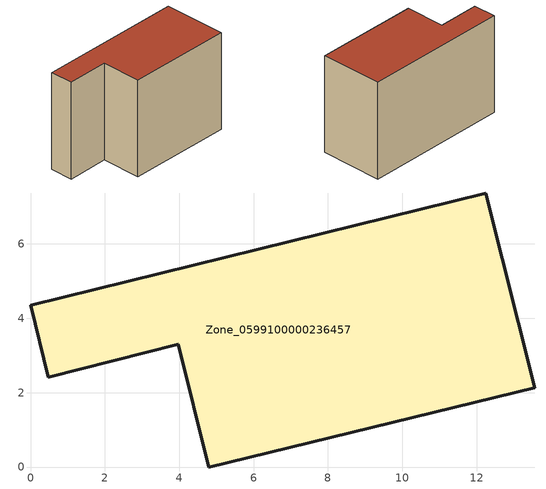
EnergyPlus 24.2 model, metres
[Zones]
Zone_0599100000236457
 floor ground (C_G): 3.97,3.3 0.48,2.41 0,4.35 12.25,7.37 13.57,2.13 4.8,0 z0
 wall outside (C_F): 12.25,7.37 0,4.35 0.48,2.41 3.97,3.3 4.8,0 13.57,2.13 12.25,7.37 z0:8.49
 roof outside (C_R): 4.8,0 13.57,2.13 12.25,7.37 0,4.35 0.48,2.41 3.97,3.3 z8.49
[BUILDING]
Pand.0599100000236457: North Axis=0; Terrain=City; Loads Convergence Tolerance Value=0.04; Temperature Convergence Tolerance Value=0.4; Solar Distribution=FullExterior; Maximum Number of Warmup Days=25; Minimum Number of Warmup Days=1
[Site:Location]
Rotterdam.The.Hague.AP_ZH_NLD Design_Conditions: Latitude=51.96; Longitude=4.45; Time Zone=1; Elevation=-4.5
[SITE:GROUNDTEMPERATURE:BUILDINGSURFACE]
18, 18, 18, 18, 18, 18, 18, 18, 18, 18, 18, 18
[MATERIAL] Thermal Absorptance=0.9; Solar Absorptance=0.7; Visible Absorptance=0.7
Name | Roughness | Thickness | Conductivity | Density | Specific Heat
G.TI.1975-1991 | MediumSmooth | 0.15 | 0.288461 | 540 | 1210
F.TI.1975-1991 | Rough | 0.3 | 0.230769 | 1920 | 840
R.TI.1975-1991 | MediumRough | 0.2 | 0.153846 | 1500 | 1000
[CONSTRUCTION]
C_G: G.TI.1975-1991
C_F: F.TI.1975-1991
C_R: R.TI.1975-1991
[ZONE]
Zone_0599100000236457: Type=1; Multiplier=1; Ceiling Height=Autocalculate; Volume=Autocalculate; Floor Area=autocalculate; Part of Total Floor Area=Yes
[ZONEINFILTRATION:DESIGNFLOWRATE]
Infil_Zone_0599100000236457: Zone or ZoneList or Space or SpaceList=Zone_0599100000236457; Schedule=AlwaysOn; Design Flow Rate Calculation Method=Flow/Area; Flow Rate per Floor Area=0.003; Constant Term Coefficient=1; Temperature Term Coefficient=0; Velocity Term Coefficient=0; Velocity Squared Term Coefficient=0
[HVACTEMPLATE:ZONE:IDEALLOADSAIRSYSTEM]
Zone_0599100000236457: Maximum Heating Supply Air Temperature=50; Minimum Cooling Supply Air Temperature=13; Maximum Heating Supply Air Humidity Ratio=0.0156; Minimum Cooling Supply Air Humidity Ratio=0.0077; Heating Limit=NoLimit; Cooling Limit=NoLimit; Dehumidification Control Type=ConstantSensibleHeatRatio; Cooling Sensible Heat Ratio=0.7; Dehumidification Setpoint=60; Humidification Control Type=None; Humidification Setpoint=30; Outdoor Air Method=None; Outdoor Air Flow Rate per Person=0.00944; Outdoor Air Flow Rate per Zone Floor Area=0; Outdoor Air Flow Rate per Zone=0; Demand Controlled Ventilation Type=None; Outdoor Air Economizer Type=NoEconomizer; Heat Recovery Type=None; Sensible Heat Recovery Effectiveness=0.7; Latent Heat Recovery Effectiveness=0.65
[ZONECONTROL:THERMOSTAT]
ThermostatControl_Zone_0599100000236457: Zone or ZoneList=Zone_0599100000236457; Control Type Schedule=DualSetpointControlType; Control 1=Thermostat_Zone_0599100000236457; Temperature Difference Between Cutout And Setpoint=0
[THERMOSTATSETPOINT:DUALSETPOINT]
Thermostat_Zone_0599100000236457: Heating Setpoint Temperature Schedule=HeatingSetpoint_Zone_0599100000236457; Cooling Setpoint Temperature Schedule=CoolingSetpoint_Zone_0599100000236457
[SCHEDULE:COMPACT]
HeatingSetpoint_Zone_0599100000236457: Through: 12/31, For: AllDays, Until: 24:00, 21
CoolingSetpoint_Zone_0599100000236457: Through: 12/31, For: AllDays, Until: 24:00, 24
DualSetpointControlType: Through: 12/31, For: AllDays, Until: 24:00, 4
AlwaysOn: Through: 12/31, For: AllDays, Until: 24:00, 1
